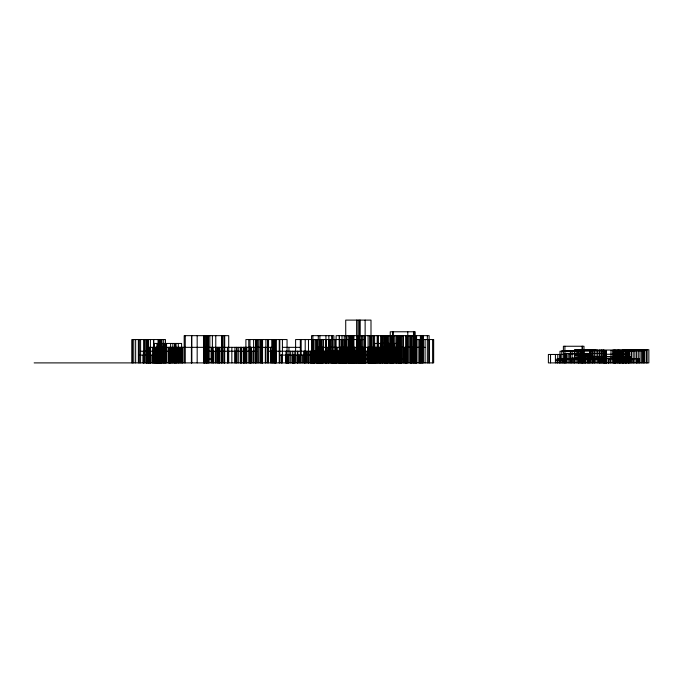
<?xml version="1.0" encoding="UTF-8"?>
<svg xmlns="http://www.w3.org/2000/svg" width="683" height="683" viewBox="0 0 683 683"><rect width="100%" height="100%" fill="white"/><g stroke="black" fill="none" stroke-linecap="round" stroke-linejoin="round"><path stroke-width="1.02" d="M364.884 339.553L295.602 339.553L295.602 362.895M153.786 343.447L181.584 343.447L181.584 362.895M146.461 347.34L274.31 347.34M282.412 347.34L300.324 347.34M425.091 347.34L317.578 347.34L317.578 362.895M576.187 349.713L596.054 349.713L596.054 362.895M636.582 350.473L615.588 350.473L615.588 362.895M646.203 350.575L610.995 350.575L610.995 362.895M641.678 350.797L617.842 350.686L617.842 362.895M614.837 351.011L634.866 351.011M140.596 351.224L169.845 351.224M208.298 351.224L256.714 351.224M268.53 351.224L399.085 351.224M580.362 351.224L559.992 351.224L559.992 362.895M603.892 354.255L629.752 354.255M139.366 355.117L164.919 355.117M279.774 355.117L318.269 355.117M592.793 355.331L574.787 355.331L574.787 362.895M582.403 356.526L630.341 356.526L630.341 362.895M614.41 358.14L571.645 358.14L571.645 362.895M598.829 358.575L608.135 358.575L608.135 362.895M579.432 358.686L557.08 358.686L557.08 362.895M625.329 358.788L639.297 358.788L639.297 362.895M205.993 359.01L213.198 359.01M368.188 359.01L357.175 359.01L357.175 362.895M396.524 359.01L406.001 359.01L406.001 362.895M604.762 359.335L559.283 359.335L559.283 362.895M555.424 360.086L564.226 360.086M34.15 362.895L433.662 362.895L433.662 339.553L416.024 339.553L416.024 362.895M647.108 349.713L647.108 362.895M646.203 349.713L646.203 362.895M644.53 362.895L644.53 349.824L622.811 349.824L622.811 362.895M643.377 350.575L643.377 362.895M642.857 349.824L642.857 362.895M641.678 350.575L641.678 362.895M639.997 350.686L639.997 362.895M638.272 362.895L638.272 350.251L612.685 350.251L612.711 362.895M637.589 358.788L637.589 362.895M636.582 350.251L636.582 362.895M636.351 358.788L636.351 362.895M634.866 350.473L634.866 362.895M633.158 350.251L633.158 362.895M633.047 358.788L633.047 362.895M631.51 349.713L631.442 362.895M629.837 349.824L629.752 362.895M629.052 362.895L629.052 350.038L580.055 350.038L580.055 362.895M628.744 349.713L628.744 362.895M628.317 350.038L628.317 362.895M628.147 350.038L628.147 362.895M627.011 362.895L627.011 349.713L648.85 349.713L648.85 362.895L548.381 362.895L548.381 354.468L565.883 354.468L565.883 362.895M626.712 349.824L626.712 362.895M626.226 349.824L626.226 362.895M625.474 356.526L625.474 362.895M625.457 349.824L625.329 362.895M625.03 349.824L625.03 362.895M624.783 356.526L624.783 362.895M623.588 349.824L623.588 362.895M623.331 350.575L623.331 362.895L623.314 350.038M623.135 350.038L623.135 362.895M622.922 350.797L622.99 362.895M622.503 350.797L622.503 362.895M621.914 350.797L621.914 362.895M621.24 350.686L621.24 362.895M620.634 350.686L620.634 362.895M620.062 350.686L620.062 362.895M619.848 350.797L619.848 362.895M619.515 350.251L619.515 362.895M619.268 350.797L619.268 362.895M618.346 350.038L618.422 362.895M617.304 350.251L617.304 362.895M616.553 350.473L616.553 362.895M615.281 350.251L615.281 362.895M615.05 362.895L615.05 358.899L608.433 358.899L608.433 362.895M614.837 350.251L614.837 362.895M614.7 356.526L614.7 362.895M614.606 356.526L614.606 362.895M614.401 350.251L614.41 362.895M613.59 350.251L613.59 362.895M613.445 358.899L613.445 362.895M610.047 358.899L610.047 362.895M608.749 358.899L608.749 362.895M606.461 358.14L606.461 362.895M606.393 362.895L606.393 350.686L561.759 350.797L561.759 362.895M605.983 350.686L605.983 362.895M605.326 354.255L605.326 362.895M605.112 350.686L605.112 362.895M604.762 358.14L604.762 362.895M604.421 362.895L604.421 353.495L565.046 353.384L565.046 362.895M603.892 350.038L603.892 362.895M603.738 350.038L603.738 362.895M603.055 359.335L603.055 362.895M602.705 350.038L602.705 362.895M601.535 350.038L601.535 362.895M600.955 350.038L600.955 362.895M600.494 358.575L600.494 362.895M599.469 350.038L599.469 362.895M599.222 350.686L599.222 362.895M598.829 358.14L598.829 362.895M597.608 350.038L597.608 362.895M594.825 358.14L594.825 362.895M594.415 362.895L594.415 349.602L574.463 349.602L574.463 362.895M593.117 359.335L593.117 362.895M592.793 350.686L592.793 362.895M592.699 349.602L592.699 362.895M591.265 362.895L591.265 350.9L570.39 350.9L570.39 362.895M590.462 350.038L590.462 362.895M589.566 350.9L589.566 362.895M589.139 356.526L589.139 362.895M588.447 362.895L588.447 354.033L568.205 354.033L568.205 362.895M587.867 354.033L587.867 362.895M587.756 353.384L587.756 362.895M586.023 353.384L586.023 362.895M585.476 355.331L585.399 362.895M585.135 354.033L585.135 362.895M584.153 354.033L584.153 362.895M583.982 362.895L583.982 346.255L563.39 346.255L563.39 362.895M583.786 350.686L583.786 362.895M582.676 353.495L582.676 362.895M582.514 346.255L582.514 362.895M582.403 353.495L582.403 362.895M582.036 346.255L582.036 362.895M581.814 350.038L581.899 362.895M581.446 354.033L581.446 362.895M580.362 350.797L580.362 362.895M579.432 355.331L579.432 362.895M578.603 351.224L578.603 362.895M578.33 349.713L578.33 362.895M577.818 349.713L577.818 362.895M576.187 349.602L576.187 362.895M573.353 358.14L573.353 362.895M572.098 350.9L572.098 362.895M569.767 354.033L569.767 362.895M566.779 353.384L566.779 362.895M564.909 346.255L564.909 362.895M564.226 358.686L564.226 362.895M562.553 360.086L562.553 362.895M560.145 354.468L560.145 362.895M557.78 354.468L557.78 362.895M555.424 354.468L555.424 362.895M550.541 354.468L550.541 362.895M432.621 339.553L432.629 362.895M429.12 362.895L429.12 335.66L336.121 335.66L336.062 362.895M429.026 339.553L429.026 362.895M427.345 335.66L427.345 362.895M425.091 339.553L425.091 362.895M423.358 335.66L423.358 362.895M422.589 335.66L422.589 362.895M422.325 339.553L422.325 362.895M421.385 335.66L421.385 362.895M421.249 335.66L421.249 362.895M420.583 347.34L420.583 362.895M420.395 335.66L420.395 362.895M419.661 339.553L419.661 362.895M419.55 347.34L419.55 362.895M418.098 339.553L418.141 362.895M416.57 335.66L416.57 362.895M416.237 335.66L416.22 362.895M415.64 335.66L415.64 362.895M415.144 347.34L415.144 362.895L415.179 331.776L390.249 331.776L390.249 362.895M414.53 335.66L414.53 362.895M414.129 331.776L414.129 362.895M413.736 331.776L413.736 362.895M413.471 331.776L413.471 362.895M412.301 347.34L412.301 362.895M411.943 335.66L411.943 362.895M411.823 335.66L411.823 362.895M411.277 347.34L411.277 362.895M411.132 335.66L411.132 362.895M411.004 347.34L411.004 362.895M410.85 335.66L410.85 362.895M410.184 335.66L410.184 362.895M408.955 335.66L408.955 362.895M407.785 331.776L407.785 362.895M407.29 335.66L407.23 362.895M406.744 347.34L406.744 362.895M406.334 335.66L406.334 362.895M405.813 335.66L405.813 362.895M405.676 347.34L405.676 362.895M405.292 347.34L405.292 362.895M404.396 347.34L404.396 362.895M404.012 359.01L404.012 362.895M403.533 335.66L403.533 362.895M402.671 335.66L402.671 362.895M401.595 347.34L401.595 362.895M401.117 347.34L401.117 362.895M401.023 335.66L401.023 362.895M400.921 335.66L400.921 362.895M400.622 347.34L400.622 362.895M400.383 335.66L400.383 362.895M400.315 335.66L400.298 362.895M400.101 335.66L400.101 362.895M399.982 347.34L399.982 362.895M399.666 347.34L399.666 362.895M399.589 335.66L399.589 362.895M399.41 347.34L399.41 362.895M399.29 335.66L399.29 362.895M399.171 335.66L399.085 362.895M398.505 359.01L398.505 362.895L398.479 335.66M398.223 335.66L398.223 362.895M398.087 335.66L398.087 362.895M397.993 335.66L397.993 362.895M397.882 347.34L397.882 362.895M396.729 347.34L396.661 362.895M396.524 362.895L396.652 343.447L374.446 343.447L374.378 362.895M396.447 335.66L396.447 362.895M395.875 347.34L395.875 362.895M394.987 335.66L395.081 362.895M394.928 347.34L394.928 362.895M393.86 343.447L393.86 362.895M393.758 335.66L393.732 362.895M393.246 331.776L393.246 362.895M392.605 331.776L392.58 362.895M392.477 347.34L392.477 362.895M392.375 335.66L392.307 362.895M391.752 335.66L391.752 362.895M391.376 343.447L391.376 362.895M390.838 335.66L390.932 362.895M390.787 343.447L390.787 362.895M390.437 343.447L390.437 362.895M390.095 343.447L390.01 362.895M389.617 343.447L389.617 362.895M388.986 335.66L388.986 362.895M388.678 343.447L388.678 362.895M387.739 335.66L387.816 362.895M387.611 335.66L387.662 362.895M387.355 351.224L387.355 362.895M387.022 335.66L387.022 362.895M386.604 335.66L386.604 362.895M386.373 347.34L386.373 362.895M385.775 335.66L385.775 362.895M385.34 347.34L385.34 362.895M384.922 362.895L384.879 335.66L384.785 362.895M384.512 347.34L384.512 362.895M383.564 335.66L383.564 362.895M383.035 351.224L383.035 362.895L382.975 347.34M382.463 343.447L382.463 362.895M382.181 335.66L382.258 362.895M382.002 335.66L382.002 362.895M381.831 335.66L381.831 362.895M380.918 343.447L380.918 362.895M380.636 335.66L380.636 362.895M380.474 343.447L380.474 362.895M380.371 343.447L380.38 362.895M380.055 347.34L380.055 362.895M379.526 362.895L379.526 355.117L356.432 355.117L356.432 362.895M379.27 347.34L379.27 362.895M378.262 347.34L378.297 362.895M378.151 335.66L378.151 362.895M377.776 335.66L377.776 362.895M377.195 335.66L377.195 362.895M376.871 347.34L376.743 362.895M376.213 347.34L376.213 362.895M375.881 351.224L375.881 362.895M375.377 347.34L375.377 362.895M375.266 347.34L375.266 362.895M375.087 355.117L375.087 362.895M374.694 343.447L374.608 362.895L374.583 335.66M373.473 335.66L373.473 362.895M373.379 335.66L373.379 362.895M373.294 347.34L373.294 362.895M373.131 351.224L373.131 362.895M372.474 347.34L372.474 362.895M372.124 351.224L372.124 362.895M372.004 335.66L372.004 362.895M371.586 351.224L371.586 362.895M371.373 335.66L371.373 362.895M371.151 335.66L371.125 362.895M370.997 362.895L370.997 320.105L345.718 320.105L345.794 362.895M370.476 335.66L370.476 362.895M369.998 351.224L369.998 362.895M369.827 351.224L369.827 362.895M369.665 335.66L369.665 362.895M369.588 347.34L369.588 362.895M369.127 351.224L369.127 362.895M368.777 347.34L368.837 362.895M368.496 347.34L368.496 362.895M368.077 335.66L368.188 362.895M367.889 347.34L367.813 362.895M366.336 351.224L366.216 362.895M365.337 351.224L365.311 362.895M365.132 320.105L365.132 362.895M365.004 347.34L365.004 362.895M364.893 335.66L364.901 362.895M364.705 351.224L364.705 362.895M364.551 355.117L364.551 362.895M364.159 335.66L364.15 362.895M363.885 347.34L363.885 362.895M363.544 351.224L363.587 362.895M362.946 359.01L362.946 362.895M362.886 351.224L362.886 362.895M362.758 335.66L362.758 362.895M362.033 351.224L362.033 362.895M361.836 347.34L361.836 362.895M361.674 347.34L361.674 362.895M361.597 335.66L361.529 362.895M361.392 351.224L361.392 362.895M360.615 351.224L360.615 362.895M360.351 359.01L360.24 362.895M360.214 320.105L360.214 362.895M359.975 339.553L359.975 362.895M359.907 359.01L359.907 362.895M359.659 351.224L359.659 362.895M359.249 320.105L359.249 362.895L359.215 351.224M358.976 335.66L358.976 362.895M358.925 359.01L358.925 362.895M358.729 351.224L358.729 362.895M358.421 351.224L358.421 362.895M358.003 320.105L358.003 362.895M357.815 335.66L357.815 362.895M356.765 339.553L356.765 362.895M356.62 320.105L356.62 362.895M356.176 347.34L356.176 362.895M355.758 351.224L355.8 362.895M355.408 351.224L355.408 362.895M354.861 347.34L354.861 362.895M354.451 347.34L354.426 362.895M354.161 347.34L354.161 362.895M353.914 335.66L353.914 362.895M353.785 347.34L353.785 362.895M353.478 335.66L353.478 362.895M353.359 351.224L353.359 362.895M353.222 335.66L353.222 362.895M352.915 335.66L352.923 362.895M352.582 347.34L352.582 362.895M352.437 335.66L352.437 362.895M352.283 351.224L352.317 362.895M352.232 339.553L352.223 362.895M352.027 335.66L352.027 362.895M351.762 335.66L351.762 362.895M351.438 351.224L351.506 362.895M351.378 335.66L351.378 362.895M350.601 362.895L350.601 335.66L350.464 362.895M350.405 335.66L350.328 362.895M349.978 335.66L349.978 362.895M349.773 335.66L349.773 362.895M349.465 335.66L349.474 362.895M349.354 347.34L349.354 362.895M349.115 339.553L349.115 362.895M348.757 347.34L348.748 362.895M348.603 347.34L348.603 362.895M348.458 351.224L348.458 362.895M348.321 351.224L348.321 362.895M348.245 335.66L348.245 362.895M347.792 347.34L347.775 362.895M347.015 347.34L347.015 362.895M346.725 335.66L346.725 362.895M346.537 335.66L346.537 362.895M346.093 351.224L346.093 362.895M345.581 351.224L345.581 362.895M345.427 347.34L345.427 362.895M344.795 339.553L344.864 362.895M344.565 347.34L344.48 362.895M344.249 335.66L344.249 362.895M343.831 351.224L343.754 362.895M343.233 347.34L343.233 362.895M343.071 339.553L343.071 362.895M342.764 351.224L342.764 362.895M342.712 351.224L342.712 362.895M342.542 351.224L342.482 362.895M342.311 351.224L342.379 362.895M342.072 339.553L342.072 362.895L341.995 335.66M341.594 347.34L341.628 362.895M341.03 339.553L341.03 362.895M340.996 351.224L340.996 362.895M340.458 347.34L340.458 362.895M340.356 347.34L340.356 362.895M340.296 351.224L340.194 362.895M339.75 347.34L339.75 362.895M339.571 339.553L339.571 362.895M339.408 335.66L339.408 362.895M339.272 335.66L339.272 362.895M339.135 351.224L339.135 362.895M338.742 351.224L338.742 362.895M338.29 351.224L338.29 362.895M337.282 347.34L337.282 362.895M337.043 351.224L337.043 362.895M336.471 347.34L336.531 362.895M335.882 351.224L335.882 362.895M335.473 351.224L335.473 362.895M335.464 351.224L335.464 362.895M335.08 339.553L335.122 362.895M334.96 351.224L334.96 362.895M334.815 351.224L334.815 362.895M334.294 351.224L334.294 362.895M333.944 351.224L333.944 362.895M333.799 362.895L333.885 335.66L311.533 335.66L311.533 362.895M333.449 351.224L333.449 362.895M332.723 351.224L332.723 362.895M332.22 335.66L332.22 362.895M332.015 351.224L332.015 362.895M331.912 335.66L331.912 362.895M331.494 351.224L331.494 362.895M330.461 339.553L330.461 362.895M330.034 347.34L330.034 362.895M329.069 339.553L329.069 362.895M328.856 335.66L328.856 362.895M328.54 347.34L328.591 362.895M328.352 347.34L328.352 362.895M327.251 347.34L327.251 362.895M327.063 351.224L326.961 362.895M326.807 351.224L326.798 362.895M326.662 351.224L326.662 362.895M326.167 339.553L326.167 362.895M326.064 351.224L326.064 362.895M325.936 335.66L325.868 362.895M325.68 339.553L325.68 362.895M325.637 351.224L325.62 362.895M325.108 351.224L325.21 362.895M324.903 351.224L324.92 362.895M323.827 351.224L323.827 362.895M323.529 339.553L323.631 362.895M322.709 347.34L322.709 362.895M322.564 351.224L322.564 362.895M322.513 351.224L322.513 362.895M321.924 339.553L321.924 362.895M321.693 339.553L321.693 362.895M321.591 339.553L321.556 362.895M321.249 339.553L321.249 362.895M321.241 347.34L321.138 362.895L321.07 351.224M320.848 339.553L320.848 362.895M320.728 351.224L320.728 362.895M320.617 347.34L320.617 362.895M320.498 347.34L320.498 362.895M320.156 347.34L320.156 362.895M320.096 351.224L320.096 362.895M319.9 335.66L319.9 362.895M319.815 339.553L319.815 362.895M319.601 339.553L319.55 362.895L319.499 347.34M318.995 347.34L318.995 362.895M318.491 351.224L318.491 362.895M318.269 335.66L318.269 362.895M318.116 351.224L318.116 362.895M317.791 351.224L317.791 362.895M317.279 362.895L317.279 339.553L317.177 362.895M317.074 339.553L317.074 362.895M316.588 351.224L316.588 362.895M316.067 339.553L316.067 362.895M314.957 339.553L314.983 362.895M314.684 351.224L314.684 362.895M314.342 351.224L314.342 362.895M314.035 351.224L314.035 362.895M313.48 351.224L313.48 362.895M313.207 339.553L313.207 362.895M312.865 335.66L312.865 362.895M312.652 351.224L312.652 362.895M311.977 355.117L311.977 362.895M310.996 351.224L310.996 362.895M310.833 351.224L310.833 362.895M310.68 355.117L310.68 362.895M309.023 351.224L309.023 362.895M308.69 351.224L308.69 362.895M308.494 339.553L308.494 362.895M307.043 351.224L307.043 362.895M306.838 351.224L306.838 362.895M305.207 339.553L305.207 362.895M305.113 351.224L305.113 362.895M304.789 351.224L304.789 362.895M304.405 351.224L304.405 362.895M303.764 351.224L303.764 362.895M302.595 355.117L302.595 362.895M301.169 339.553L301.169 362.895M300.324 339.553L300.324 362.895M299.598 355.117L299.598 362.895M298.744 355.117L298.744 362.895M297.899 351.224L297.762 362.895M297.455 351.224L297.455 362.895M297.071 355.117L297.071 362.895M294.544 355.117L294.544 362.895M294.168 351.224L294.168 362.895M293.997 355.117L293.997 362.895M293.408 355.117L293.408 362.895M293.058 355.117L293.058 362.895M292.905 355.117L292.905 362.895M292.307 351.224L292.307 362.895M292.111 355.117L292.111 362.895M290.343 351.224L290.292 362.895M288.952 347.34L288.952 362.895M288.26 355.117L288.26 362.895M288.175 355.117L288.175 362.895M287.936 355.117L287.936 362.895M287.219 355.117L287.219 362.895M287.048 362.895L287.048 339.553L245.897 339.553L245.897 362.895M286.297 351.224L286.331 362.895M286.177 351.224L286.237 362.895M285.503 355.117L285.503 362.895M282.412 339.553L282.412 362.895M281.533 355.117L281.533 362.895M281.294 355.117L281.294 362.895M279.817 339.553L279.774 362.895M279.245 339.553L279.245 362.895M276.316 339.553L276.316 362.895M275.753 351.224L275.753 362.895M275.539 339.553L275.539 362.895M275.386 339.553L275.386 362.895M274.984 339.553L274.984 362.895M274.31 339.553L274.31 362.895M274.122 339.553L274.122 362.895M273.26 339.553L273.26 362.895M272.799 339.553L272.799 362.895M271.988 351.224L271.988 362.895M271.774 339.553L271.774 362.895M270.477 347.34L270.477 362.895M268.53 339.553L268.53 362.895M267.514 339.553L267.514 362.895M265.909 339.553L265.909 362.895M265.32 347.34L265.32 362.895M262.554 339.553L262.554 362.895M262.298 339.553L262.298 362.895M262.187 347.34L262.187 362.895M261.41 339.553L261.41 362.895M260.957 339.553L260.957 362.895M260.436 339.553L260.436 362.895M259.028 339.553L258.977 362.895M257.79 339.553L257.892 362.895M256.714 339.553L256.714 362.895M255.869 339.553L255.869 362.895M255.527 339.553L255.527 362.895M255.058 347.34L255.058 362.895M253.615 339.553L253.615 362.895M252.949 351.224L252.949 362.895M251.515 347.34L251.515 362.895M250.9 347.34L250.9 362.895M250.695 347.34L250.695 362.895M250.507 347.34L250.507 362.895M250.311 347.34L250.311 362.895M249.969 339.553L249.969 362.895M249.619 351.224L249.619 362.895M248.766 339.553L248.766 362.895M246.828 347.34L246.828 362.895M246.239 347.34L246.239 362.895M244.992 347.34L244.992 362.895M244.301 347.34L244.301 362.895M243.993 347.34L243.993 362.895M243.575 347.34L243.575 362.895M243.242 347.34L243.242 362.895M241.338 347.34L241.338 362.895M241.133 347.34L241.133 362.895M240.843 347.34L240.843 362.895M240.578 347.34L240.578 362.895M238.717 347.34L238.717 362.895M236.864 347.34L236.864 362.895M236.753 347.34L236.753 362.895M235.208 351.224L235.208 362.895M234.952 347.34L234.952 362.895M231.844 347.34L231.844 362.895M228.711 362.895L228.711 335.66L184.188 335.66L184.188 362.895M227.746 351.224L227.746 362.895M227.448 347.34L227.448 362.895M224.681 335.66L224.681 362.895M224.502 335.66L224.502 362.895M224.425 351.224L224.425 362.895M223.87 335.66L223.87 362.895M222.419 335.66L222.419 362.895M221.676 335.66L221.676 362.895M221.505 335.66L221.505 362.895M219.926 347.34L219.926 362.895M219.286 347.34L219.286 362.895M219.123 351.224L219.123 362.895M218.586 347.34L218.586 362.895M217.928 347.34L217.928 362.895M217.407 347.34L217.407 362.895M216.033 347.34L215.99 362.895M215.777 335.66L215.777 362.895M213.796 351.224L213.796 362.895M213.198 347.34L213.198 362.895M212.379 335.66L212.379 362.895M211.44 347.34L211.44 362.895M209.818 335.66L209.818 362.895M208.298 335.66L208.298 362.895M208.238 335.66L208.238 362.895M207.547 347.34L207.547 362.895M206.958 335.66L206.958 362.895M206.778 335.66L206.778 362.895M206.283 335.66L206.283 362.895M205.993 347.34L205.993 362.895M205.779 335.66L205.779 362.895M204.695 347.34L204.695 362.895M204.473 335.66L204.43 362.895M203.5 335.66L203.5 362.895M197.174 335.66L197.174 362.895M191.778 335.66L191.778 362.895M191.564 335.66L191.564 362.895M191.402 347.34L191.402 362.895M185.255 335.66L185.255 362.895M182.737 347.34L182.737 362.895M182.506 347.34L182.506 362.895M180.91 347.34L180.91 362.895M180.064 347.34L180.064 362.895M179.194 347.34L179.194 362.895M178.297 343.447L178.297 362.895M178.135 347.34L178.135 362.895M177.076 347.34L177.076 362.895M176.684 347.34L176.684 362.895M176.069 343.447L176.069 362.895M175.522 347.34L175.522 362.895M175.121 343.447L175.121 362.895M174.575 343.447L174.575 362.895M174.353 347.34L174.353 362.895M173.243 347.34L173.243 362.895M172.842 343.447L172.842 362.895M172.073 347.34L172.073 362.895M171.518 347.34L171.518 362.895M170.63 343.447L170.622 362.895M170.306 347.34L170.306 362.895M169.845 347.34L169.845 362.895M169.563 347.34L169.563 362.895M169.256 347.34L169.256 362.895M168.897 347.34L168.897 362.895M168.155 347.34L168.155 362.895M166.558 343.447L166.558 362.895M165.798 343.447L165.798 362.895M165.474 362.895L165.474 339.553L131.921 339.553L131.921 362.895M164.919 347.34L164.919 362.895M163.689 339.553L163.689 362.895M163.117 343.447L163.117 362.895M162.247 347.34L162.247 362.895M161.965 339.553L161.965 362.895M161.658 347.34L161.658 362.895M161.436 339.553L161.342 362.895M161.171 339.553L161.171 362.895M160.898 347.34L160.898 362.895M160.403 339.553L160.326 362.895M160.095 339.553L160.095 362.895M159.412 339.553L159.412 362.895M159.139 343.447L159.054 362.895M158.943 343.447L158.943 362.895M158.729 339.553L158.746 362.895M158.601 347.34L158.601 362.895M158.063 339.553L158.063 362.895L157.995 343.447M157.414 347.34L157.414 362.895M157.184 347.34L157.184 362.895M156.911 343.447L156.911 362.895L156.825 351.224M156.544 347.34L156.544 362.895M156.33 347.34L156.433 362.895M156.074 347.34L156.074 362.895M155.656 347.34L155.656 362.895M155.536 347.34L155.536 362.895M154.571 347.34L154.571 362.895M154.426 343.447L154.426 362.895M153.786 339.553L153.837 362.895M153.521 339.553L153.521 362.895M152.83 355.117L152.83 362.895M152.42 347.34L152.42 362.895M150.866 355.117L150.866 362.895M150.661 355.117L150.661 362.895M150.38 339.553L150.439 362.895M149.995 347.34L150.029 362.895M149.85 347.34L149.85 362.895M149.688 355.117L149.688 362.895M148.663 355.117L148.663 362.895M148.416 339.553L148.416 362.895M148.177 347.34L148.177 362.895M147.989 339.553L147.989 362.895M147.34 339.553L147.34 362.895M146.794 339.553L146.794 362.895M146.666 347.34L146.666 362.895M146.273 339.553L146.273 362.895M145.974 339.553L145.974 362.895M144.437 339.553L144.437 362.895M143.695 339.553L143.695 362.895M143.379 351.224L143.379 362.895M143.063 355.117L143.063 362.895M140.596 339.553L140.596 362.895M139.366 339.553L139.366 362.895M138.359 339.553L138.359 362.895M135.652 339.553L135.652 362.895M133.757 339.553L133.757 362.895M132.365 339.553L132.365 362.895M204.191 362.895L204.191 335.66L204.115 362.895M164.159 362.895L164.159 343.447L164.151 362.895M146.529 362.895L146.529 339.553L146.478 362.895"/></g></svg>
